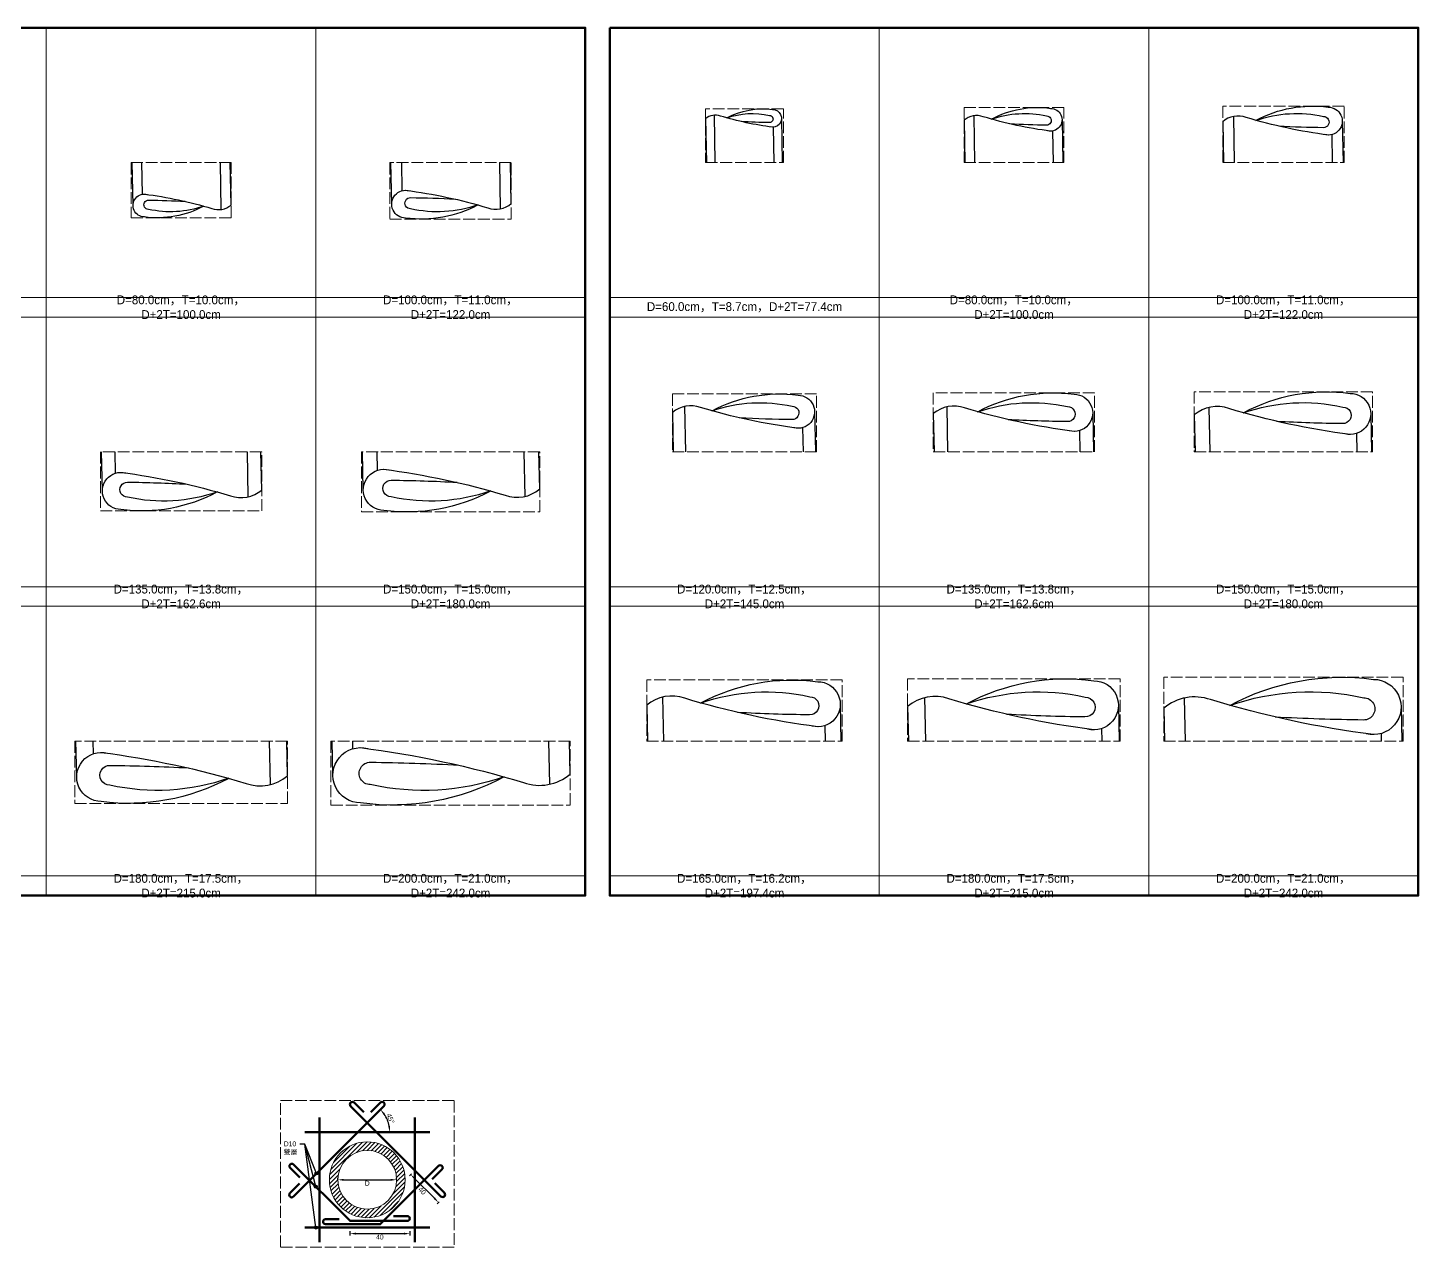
# Model space of a CAD drawing. Extents: x -7340 to 3675, y -3342 to 777.
# Drawn here: x 2256 to 3675, y -2841 to -1597 of the extents above; entities that cross this region are included whole.
import ezdxf
from ezdxf import colors
from ezdxf.entities.mleader import LeaderData, LeaderLine
from ezdxf.math import Vec2, Vec3

# ---------------------------------------------------------------- set-up
doc = ezdxf.new("R2010")
doc.units = 0
doc.header["$MEASUREMENT"] = 0
doc.linetypes.add('ACAD_ISO02W100', pattern=[15, 12, -3])
for name, color, linetype, lineweight in [('一、3.基本-變更', 1, 'Continuous', 50), ('二、1.繪圖-既有設施', 8, 'Continuous', 20), ('二、5.繪圖-鋼筋', 60, 'Continuous', 50), ('二、6.繪圖-其他施作項目', 35, 'Continuous', 30)]:
    doc.layers.add(name, color=color, linetype=linetype, lineweight=lineweight)
doc.layers.add('一、4.基本-隱藏', color=9, linetype='ACAD_ISO02W100', lineweight=20, plot=False)
doc.layers.add('三、3.文字-註解文字', color=2, linetype='Continuous')
doc.styles.add('註解文字', font='MS PGothic.ttf', dxfattribs={"height": 3})
doc.styles.add('註解文字(詳圖)', font='MS PGothic.ttf', dxfattribs={"height": 5})
doc.dimstyles.new('註解文字(詳圖)', dxfattribs={"dimtxt": 5, "dimasz": 6, "dimexe": 2, "dimexo": 5, "dimgap": 1, "dimtad": 2, "dimzin": 0, "dimdsep": 46, "dimtxsty": '註解文字(詳圖)', "dimcen": 0.1, "dimclrd": 144, "dimclre": 144, "dimclrt": 256, "dimadec": 0, "dimazin": 0, "dimtfac": 1, "dimtofl": 0, "dimtmove": 0, "dimatfit": 3, "dimfxlon": 1, "dimtolj": 1, "dimtzin": 0, "dimlwd": -1, "dimlwe": -1, "dimarcsym": 1})

# ---------------------------------------------------------------- blocks, each defined once
blk = doc.blocks.new('*D535')
at = {"layer": 'Defpoints', "color": 0, "transparency": 16777216}
for p in [(2572.5, -2771.9), (2632.5, -2771.9), (2632.5, -2771.9)]:
    blk.add_point(p, dxfattribs=at)
at = {"layer": '三、3.文字-註解文字', "color": 144, "transparency": 16777216}
for p, q in [((2572.5, -2771.9), (2572.5, -2769.9)), ((2578.5, -2771.9), (2626.5, -2771.9)), ((2632.5, -2771.9), (2632.5, -2769.9))]:
    blk.add_line(p, q, dxfattribs=at)
for points in [[(2578.5, -2770.9), (2578.5, -2772.9), (2572.5, -2771.9)], [(2626.5, -2770.9), (2626.5, -2772.9), (2632.5, -2771.9)]]:
    blk.add_solid(points, dxfattribs=at)
at = {"layer": '三、3.文字-註解文字', "transparency": 16777216, "insert": (2602.5, -2775.4), "char_height": 5, "attachment_point": 5, "style": '註解文字(詳圖)'}
blk.add_mtext('\\A1;D', dxfattribs=at)
blk = doc.blocks.new('*D536')
at = {"layer": 'Defpoints', "color": 0, "transparency": 16777216}
for p in [(2651.2, -2762.3), (2675.2, -2794.9), (2679.5, -2790.6)]:
    blk.add_point(p, dxfattribs=at)
at = {"layer": '三、3.文字-註解文字', "color": 144, "transparency": 16777216}
for p, q in [((2647.7, -2765.9), (2645.5, -2768)), ((2651.2, -2770.9), (2671, -2790.7)), ((2676, -2794.2), (2673.8, -2796.3))]:
    blk.add_line(p, q, dxfattribs=at)
for points in [[(2651.9, -2770.2), (2650.5, -2771.6), (2646.9, -2766.6)], [(2671.7, -2790), (2670.3, -2791.4), (2675.2, -2794.9)]]:
    blk.add_solid(points, dxfattribs=at)
at = {"layer": '三、3.文字-註解文字', "transparency": 16777216, "insert": (2658.6, -2783.2), "char_height": 5, "attachment_point": 5, "rotation": 315, "style": '註解文字(詳圖)'}
blk.add_mtext('\\A1;40', dxfattribs=at)
blk = doc.blocks.new('*D537')
at = {"layer": 'Defpoints', "color": 0, "transparency": 16777216}
for p in [(2584.9, -2813.9), (2645.9, -2813.9), (2645.9, -2826.8)]:
    blk.add_point(p, dxfattribs=at)
at = {"layer": '三、3.文字-註解文字', "color": 144, "transparency": 16777216}
for p, q in [((2584.9, -2824.3), (2584.9, -2828.8)), ((2590.9, -2826.8), (2639.9, -2826.8)), ((2645.9, -2824.3), (2645.9, -2828.8))]:
    blk.add_line(p, q, dxfattribs=at)
for points in [[(2590.9, -2825.8), (2590.9, -2827.8), (2584.9, -2826.8)], [(2639.9, -2825.8), (2639.9, -2827.8), (2645.9, -2826.8)]]:
    blk.add_solid(points, dxfattribs=at)
at = {"layer": '三、3.文字-註解文字', "transparency": 16777216, "insert": (2615.4, -2830.3), "char_height": 5, "attachment_point": 5, "style": '註解文字(詳圖)'}
blk.add_mtext('\\A1;40', dxfattribs=at)
blk = doc.blocks.new('*D538')
at = {"layer": 'Defpoints', "color": 0, "transparency": 16777216}
for p in [(2619.5, -2696.7), (2538.8, -2723.2), (2624.3, -2714.8), (2666.2, -2723.2), (2527.1, -2789.1)]:
    blk.add_point(p, dxfattribs=at)
at = {"layer": '三、3.文字-註解文字', "color": 144, "transparency": 16777216}
blk.add_arc((2593, -2723.2), 32.5, 10.592, 34.408, dxfattribs=at)
for points in [[(2619, -2705.5), (2620.5, -2704.2), (2615.9, -2700.2)], [(2625.9, -2717.1), (2623.9, -2717.3), (2625.5, -2723.2)]]:
    blk.add_solid(points, dxfattribs=at)
at = {"layer": '三、3.文字-註解文字', "transparency": 16777216, "insert": (2626.2, -2709.4), "char_height": 5, "attachment_point": 5, "rotation": 292.5, "style": '註解文字(詳圖)'}
blk.add_mtext('\\A1;45°', dxfattribs=at)
blk = doc.blocks.new('_Small')
at = {"color": 0, "linetype": 'ByBlock', "lineweight": -2}
blk.add_circle((0, 0), 0.25, dxfattribs=at)

msp = doc.modelspace()

# ---------------------------------------------------------------- hatches: boundary and pattern name
at = {"layer": '二、1.繪圖-既有設施'}
h = msp.add_hatch(dxfattribs=at)
h.set_pattern_fill('ANSI31', color=256, scale=25)
h.set_pattern_definition([(45, (248.8354, 13.318), (-2.2097087, 2.2097087), [])])
h.paths.add_polyline_path([(2563.819, -2771.909, 1), (2641.219, -2771.909, 1)])
h.paths.add_polyline_path([(2632.519, -2771.909, -1), (2572.519, -2771.909, -1)], flags=16)

# ---------------------------------------------------------------- linework, layer by layer
at = {"layer": '一、3.基本-變更'}
for points in [[(2000, -1597), (2825, -1597), (2825, -2482), (2000, -2482)], [(2850, -1597), (3675, -1597), (3675, -2482), (2850, -2482)]]:
    msp.add_lwpolyline(points, close=True, dxfattribs=at)
at = {"layer": '一、4.基本-隱藏', "linetype": 'Continuous'}
for points in [[(2000, -1597), (2275, -1597), (2275, -1872), (2000, -1872)], [(2275, -1597), (2550, -1597), (2550, -1872), (2275, -1872)], [(2550, -1597), (2825, -1597), (2825, -1872), (2550, -1872)], [(2850, -1597), (3125, -1597), (3125, -1872), (2850, -1872)], [(3125, -1597), (3400, -1597), (3400, -1872), (3125, -1872)], [(3400, -1597), (3675, -1597), (3675, -1872), (3400, -1872)], [(2000, -1872), (2275, -1872), (2275, -1892), (2000, -1892)], [(2275, -1872), (2550, -1872), (2550, -1892), (2275, -1892)], [(2550, -1872), (2825, -1872), (2825, -1892), (2550, -1892)], [(2850, -1872), (3125, -1872), (3125, -1892), (2850, -1892)], [(3125, -1872), (3400, -1872), (3400, -1892), (3125, -1892)], [(3400, -1872), (3675, -1872), (3675, -1892), (3400, -1892)], [(2000, -1892), (2275, -1892), (2275, -2167), (2000, -2167)], [(2275, -1892), (2550, -1892), (2550, -2167), (2275, -2167)], [(2550, -1892), (2825, -1892), (2825, -2167), (2550, -2167)], [(2850, -1892), (3125, -1892), (3125, -2167), (2850, -2167)], [(3125, -1892), (3400, -1892), (3400, -2167), (3125, -2167)], [(3400, -1892), (3675, -1892), (3675, -2167), (3400, -2167)], [(2000, -2167), (2275, -2167), (2275, -2187), (2000, -2187)], [(2275, -2167), (2550, -2167), (2550, -2187), (2275, -2187)], [(2550, -2167), (2825, -2167), (2825, -2187), (2550, -2187)], [(2850, -2167), (3125, -2167), (3125, -2187), (2850, -2187)], [(3125, -2167), (3400, -2167), (3400, -2187), (3125, -2187)], [(3400, -2167), (3675, -2167), (3675, -2187), (3400, -2187)], [(2000, -2187), (2275, -2187), (2275, -2462), (2000, -2462)], [(2275, -2187), (2550, -2187), (2550, -2462), (2275, -2462)], [(2550, -2187), (2825, -2187), (2825, -2462), (2550, -2462)], [(2850, -2187), (3125, -2187), (3125, -2462), (2850, -2462)], [(3125, -2187), (3400, -2187), (3400, -2462), (3125, -2462)], [(3400, -2187), (3675, -2187), (3675, -2462), (3400, -2462)], [(2000, -2462), (2275, -2462), (2275, -2482), (2000, -2482)], [(2275, -2462), (2550, -2462), (2550, -2482), (2275, -2482)], [(2550, -2462), (2825, -2462), (2825, -2482), (2550, -2482)], [(2850, -2462), (3125, -2462), (3125, -2482), (2850, -2482)], [(3125, -2462), (3400, -2462), (3400, -2482), (3125, -2482)], [(3400, -2462), (3675, -2462), (3675, -2482), (3400, -2482)]]:
    msp.add_lwpolyline(points, close=True, dxfattribs=at)
at = {"layer": '一、4.基本-隱藏'}
for points in [[(3027.198, -1734.5), (3027.198, -1679.648), (2947.802, -1679.648), (2947.802, -1734.5)], [(3313.505, -1734.5), (3313.505, -1678.23), (3211.495, -1678.23), (3211.495, -1734.5)], [(3599.506, -1734.5), (3599.506, -1676.853), (3475.494, -1676.853), (3475.494, -1734.5)], [(2361.495, -1734.5), (2361.495, -1790.77), (2463.505, -1790.77), (2463.505, -1734.5)], [(2625.494, -1734.5), (2625.494, -1792.147), (2749.506, -1792.147), (2749.506, -1734.5)], [(3061.007, -2029.5), (3061.007, -1970.412), (2913.993, -1970.412), (2913.993, -2029.5)], [(3344.808, -2029.5), (3344.808, -1969.306), (3180.192, -1969.306), (3180.192, -2029.5)], [(3628.509, -2029.5), (3628.509, -1968.214), (3446.491, -1968.214), (3446.491, -2029.5)], [(2330.192, -2029.5), (2330.192, -2089.694), (2494.808, -2089.694), (2494.808, -2029.5)], [(2596.491, -2029.5), (2596.491, -2090.786), (2778.509, -2090.786), (2778.509, -2029.5)], [(3087.209, -2324.5), (3087.209, -2262.127), (2887.791, -2262.127), (2887.791, -2324.5)], [(3371.011, -2324.5), (3371.011, -2261.021), (3153.989, -2261.021), (3153.989, -2324.5)], [(3659.512, -2324.5), (3659.512, -2259.327), (3415.488, -2259.327), (3415.488, -2324.5)], [(2303.989, -2324.5), (2303.989, -2387.979), (2521.011, -2387.979), (2521.011, -2324.5)], [(2565.488, -2324.5), (2565.488, -2389.673), (2809.512, -2389.673), (2809.512, -2324.5)], [(2513.819, -2691.157), (2691.219, -2691.157), (2691.219, -2840.609), (2513.819, -2840.609)], [(2553.819, -2723.209), (2651.219, -2723.209), (2651.219, -2820.609), (2553.819, -2820.609)]]:
    msp.add_lwpolyline(points, close=True, dxfattribs=at)
msp.add_lwpolyline([(2513.819, -2691.157), (2691.219, -2691.157)], dxfattribs=at)
at = {"layer": '二、1.繪圖-既有設施'}
for radius in [38.7, 30]:
    msp.add_circle((2602.519, -2771.909), radius, dxfattribs=at)
at = {"layer": '二、5.繪圖-鋼筋'}
for points in [[(2606.035, -2703.057), (2615.935, -2693.157, -0.41421356), (2619.47, -2693.157, -0.41421356), (2619.47, -2696.693), (2527.096, -2789.067, -0.41421356), (2523.561, -2789.067, -0.41421356), (2523.561, -2785.531), (2533.46, -2775.631)], [(2671.372, -2775.425), (2681.271, -2785.325, -0.41421356), (2681.271, -2788.86, -0.41421356), (2677.736, -2788.86), (2612.085, -2723.209), (2585.568, -2696.693, -0.41421356), (2585.568, -2693.157, -0.41421356), (2589.104, -2693.157), (2599.003, -2703.057)], [(2533.667, -2769.678), (2523.767, -2759.778, -0.41421356), (2523.767, -2756.243, -0.41421356), (2527.303, -2756.243), (2584.937, -2813.877), (2643.387, -2813.877, 0.41421356), (2645.887, -2811.377, 0.41421356), (2643.387, -2808.877), (2629.387, -2808.877)], [(2668.872, -2771.178), (2678.771, -2761.278, 0.41421356), (2678.771, -2757.743, 0.41421356), (2675.236, -2757.743), (2615.834, -2817.145), (2559.884, -2817.145, -0.41421356), (2557.384, -2814.645, -0.41421356), (2559.884, -2812.145), (2573.884, -2812.145)]]:
    msp.add_lwpolyline(points, format="xyb", dxfattribs=at)
for points in [[(2553.819, -2835.609), (2553.819, -2708.209)], [(2651.219, -2708.209), (2651.219, -2835.609)], [(2538.819, -2723.209), (2666.219, -2723.209)], [(2538.819, -2820.609), (2666.219, -2820.609)]]:
    msp.add_lwpolyline(points, dxfattribs=at)
at = {"layer": '二、6.繪圖-其他施作項目'}
for points in [[(3016.182, -1698.368, -0.04168353), (2962.967, -1686.961, 0.26817239), (2947.802, -1689.734, 0.26817239)], [(2969.302, -1688.863, -0.13994516), (3013.014, -1686.332, -1.01128166), (3012.933, -1693.604, -0.01061519), (2984.084, -1692.666)], [(2969.363, -1688.83, -0.15784953), (3016.182, -1680.337, -1.14090262), (3013.839, -1698.058)], [(3299.855, -1702.42, -0.04168353), (3231.09, -1687.681, 0.26817239), (3211.495, -1691.264, 0.26817239)], [(3239.277, -1690.138, -0.13994516), (3295.762, -1686.868, -1.01128166), (3295.656, -1696.265, -0.01061519), (3258.378, -1695.053)], [(3239.356, -1690.096, -0.15784953), (3299.855, -1679.12, -1.14090262), (3296.828, -1702.019)], [(3583.298, -1706.355, -0.04168353), (3499.43, -1688.379, 0.26870588), (3475.494, -1692.78, 0.26817239)], [(3509.415, -1691.376, -0.13994516), (3578.305, -1687.388, -1.01128166), (3578.177, -1698.849, -0.01061519), (3532.711, -1697.37)], [(3509.511, -1691.325, -0.15784953), (3583.298, -1677.939, -1.14090262), (3579.605, -1705.867)], [(2435.644, -1778.904, -0.15784953), (2375.145, -1789.88, -1.14090262), (2378.172, -1766.981)], [(2435.723, -1778.862, -0.13994516), (2379.238, -1782.132, -1.01128166), (2379.344, -1772.735, -0.01061519), (2416.622, -1773.947)], [(2375.145, -1766.58, -0.04168353), (2443.91, -1781.319, 0.26817239), (2463.505, -1777.736, 0.26817239)], [(2715.489, -1777.675, -0.15784953), (2641.702, -1791.061, -1.14090262), (2645.395, -1763.133)], [(2715.585, -1777.624, -0.13994516), (2646.695, -1781.612, -1.01128166), (2646.823, -1770.151, -0.01061519), (2692.289, -1771.63)], [(2641.702, -1762.645, -0.04168353), (2725.57, -1780.621, 0.26870588), (2749.506, -1776.22, 0.26817239)], [(2954.429, -1987.611, -0.15784953), (3042.121, -1971.702, -1.14090262), (3037.733, -2004.894)], [(3225.5, -1988.598, -0.15784953), (3323.867, -1970.753, -1.14090262), (3318.945, -2007.985)], [(3496.638, -1989.572, -0.15784953), (3605.539, -1969.816, -1.14090262), (3600.09, -2011.036)], [(3042.121, -2005.474, -0.04168353), (2942.449, -1984.11, 0.26881262), (2913.993, -1989.348, 0.26817239)], [(2954.315, -1987.672, -0.13994516), (3036.188, -1982.932, -1.01128166), (3036.035, -1996.553, -0.01061519), (2982.002, -1994.796)], [(3323.867, -2008.636, -0.04168353), (3212.061, -1984.671, 0.26826855), (3180.192, -1990.505, 0.26817239)], [(3225.372, -1988.667, -0.13994516), (3317.211, -1983.35, -1.01128166), (3317.04, -1998.628, -0.01061519), (3256.429, -1996.657)], [(3605.539, -2011.756, -0.04168353), (3481.76, -1985.225, 0.26814168), (3446.491, -1991.672, 0.26814168)], [(3496.496, -1989.648, -0.13994516), (3598.171, -1983.762, -1.01128166), (3597.981, -2000.677, -0.01061519), (3530.879, -1998.495)], [(2449.5, -2070.402, -0.15784953), (2351.133, -2088.247, -1.14090262), (2356.055, -2051.015)], [(2351.133, -2050.364, -0.04168353), (2462.939, -2074.329, 0.26826855), (2494.808, -2068.495, 0.26817239)], [(2728.362, -2069.428, -0.15784953), (2619.461, -2089.184, -1.14090262), (2624.91, -2047.964)], [(2619.461, -2047.244, -0.04168353), (2743.24, -2073.775, 0.26814168), (2778.509, -2067.328, 0.26814168)], [(2449.628, -2070.333, -0.13994516), (2357.789, -2075.65, -1.01128166), (2357.96, -2060.372, -0.01061519), (2418.571, -2062.343)], [(2728.504, -2069.352, -0.13994516), (2626.829, -2075.238, -1.01128166), (2627.019, -2058.323, -0.01061519), (2694.121, -2060.505)], [(2942.831, -2285.542, -0.15784953), (3062.22, -2263.884, -1.14090262), (3056.246, -2309.072)], [(3213.902, -2286.53, -0.15784953), (3343.966, -2262.934, -1.14090262), (3337.458, -2312.164)], [(3482.918, -2288.041, -0.15784953), (3629.321, -2261.481, -1.14090262), (3621.995, -2316.895)], [(3062.22, -2309.862, -0.04168353), (2926.521, -2280.777, 0.26871932), (2887.791, -2287.899, 0.26817239)], [(2942.676, -2285.626, -0.13994516), (3054.142, -2279.172, -1.01128166), (3053.934, -2297.716, -0.01061519), (2980.37, -2295.324)], [(3343.966, -2313.024, -0.04168353), (3196.134, -2281.338, 0.26831551), (3153.989, -2289.055, 0.26817239)], [(3213.733, -2286.621, -0.13994516), (3335.166, -2279.59, -1.01128166), (3334.939, -2299.792, -0.01061519), (3254.798, -2297.186)], [(3629.321, -2317.864, -0.04168353), (3462.917, -2282.197, 0.2682405), (3415.488, -2290.875, 0.26817239)], [(3482.727, -2288.143, -0.13994516), (3619.415, -2280.23, -1.01128166), (3619.16, -2302.97, -0.01061519), (3528.951, -2300.036)], [(2461.098, -2362.47, -0.15784953), (2331.034, -2386.066, -1.14090262), (2337.542, -2336.836)], [(2331.034, -2335.976, -0.04168353), (2478.866, -2367.662, 0.26831551), (2521.011, -2359.945, 0.26817239)], [(2742.082, -2360.959, -0.15784953), (2595.679, -2387.519, -1.14090262), (2603.005, -2332.105)], [(2595.679, -2331.136, -0.04168353), (2762.083, -2366.803, 0.2682405), (2809.512, -2358.125, 0.26817239)], [(2461.267, -2362.379, -0.13994516), (2339.834, -2369.41, -1.01128166), (2340.061, -2349.208, -0.01061519), (2420.202, -2351.814)], [(2742.273, -2360.857, -0.13994516), (2605.585, -2368.77, -1.01128166), (2605.84, -2346.03, -0.01061519), (2696.049, -2348.964)]]:
    msp.add_lwpolyline(points, format="xyb", dxfattribs=at)
for points in [[(2956.419, -1686.124), (2957.387, -1734.5)], [(3221.407, -1686.745), (3222.362, -1734.5)], [(3486.39, -1687.457), (3487.331, -1734.5)], [(2947.802, -1689.734), (2948.692, -1734.5)], [(3016.676, -1698.354), (3017.399, -1734.5)], [(3025.198, -1689.352), (3026.101, -1734.5)], [(3211.495, -1691.264), (3212.36, -1734.5)], [(3301.733, -1702.267), (3302.378, -1734.5)], [(3311.505, -1690.77), (3312.38, -1734.5)], [(3475.494, -1692.78), (3476.329, -1734.5)], [(3597.506, -1692.147), (3598.353, -1734.5)], [(3586.779, -1705.922), (3587.351, -1734.5)], [(2363.495, -1778.23), (2362.62, -1734.5)], [(2373.267, -1766.733), (2372.622, -1734.5)], [(2453.593, -1782.255), (2452.638, -1734.5)], [(2463.505, -1777.736), (2462.64, -1734.5)], [(2627.494, -1776.853), (2626.647, -1734.5)], [(2638.221, -1763.078), (2637.649, -1734.5)], [(2738.61, -1781.543), (2737.669, -1734.5)], [(2749.506, -1776.22), (2748.671, -1734.5)], [(2926.371, -1983.14), (2927.299, -2029.5)], [(3193.857, -1983.622), (3194.775, -2029.5)], [(3461.343, -1984.125), (3462.25, -2029.5)], [(2913.993, -1989.348), (2914.796, -2029.5)], [(3059.007, -1988.588), (3059.825, -2029.5)], [(3180.192, -1990.505), (3180.972, -2029.5)], [(3342.808, -1989.694), (3343.604, -2029.5)], [(3446.491, -1991.672), (3447.247, -2029.5)], [(3626.509, -1990.786), (3627.283, -2029.5)], [(3046.829, -2004.804), (3047.323, -2029.5)], [(3329.368, -2007.819), (3329.802, -2029.5)], [(3611.906, -2010.766), (3612.28, -2029.5)], [(2332.192, -2069.306), (2331.396, -2029.5)], [(2345.632, -2051.181), (2345.198, -2029.5)], [(2481.143, -2075.378), (2480.225, -2029.5)], [(2494.808, -2068.495), (2494.028, -2029.5)], [(2598.491, -2068.214), (2597.717, -2029.5)], [(2613.094, -2048.234), (2612.72, -2029.5)], [(2763.657, -2074.875), (2762.75, -2029.5)], [(2778.509, -2067.328), (2777.753, -2029.5)], [(2903.829, -2279.646), (2904.726, -2324.5)], [(3171.314, -2280.131), (3172.202, -2324.5)], [(3436.285, -2280.529), (3437.165, -2324.5)], [(2887.791, -2287.899), (2888.523, -2324.5)], [(3085.209, -2286.873), (3085.962, -2324.5)], [(3153.989, -2289.055), (3154.698, -2324.5)], [(3369.011, -2287.979), (3369.741, -2324.5)], [(3415.488, -2290.875), (3416.16, -2324.5)], [(3657.512, -2289.673), (3658.209, -2324.5)], [(3069.443, -2308.698), (3069.759, -2324.5)], [(3351.982, -2311.707), (3352.238, -2324.5)], [(2305.989, -2361.021), (2305.259, -2324.5)], [(2323.018, -2337.293), (2322.762, -2324.5)], [(2503.686, -2368.869), (2502.798, -2324.5)], [(2521.011, -2359.945), (2520.302, -2324.5)], [(2567.488, -2359.327), (2566.791, -2324.5)], [(2587.95, -2332.216), (2587.795, -2324.5)], [(2788.715, -2368.471), (2787.835, -2324.5)], [(2809.512, -2358.125), (2808.84, -2324.5)], [(3637.05, -2316.784), (3637.205, -2324.5)]]:
    msp.add_lwpolyline(points, dxfattribs=at)

# ---------------------------------------------------------------- texts
at = {"layer": '三、3.文字-註解文字', "char_height": 9, "attachment_point": 5, "style": '註解文字'}
for s, insert in [('{\\fMS PGothic|b0|i0|c128|p34;D=80.0cm，T=10.0cm，D+2T=}100.0{\\fMS PGothic|b0|i0|c128|p34;cm}', (2412.5, -1882)), ('{\\fMS PGothic|b0|i0|c128|p34;D=}10{\\fMS PGothic|b0|i0|c128|p34;0}.0{\\fMS PGothic|b0|i0|c128|p34;cm，T=}11.0{\\fMS PGothic|b0|i0|c128|p34;cm，D+2T=}122.0{\\fMS PGothic|b0|i0|c128|p34;cm}', (2687.5, -1882)), ('{\\fMS PGothic|b0|i0|c128|p34;D=80.0cm，T=10.0cm，D+2T=}100.0{\\fMS PGothic|b0|i0|c128|p34;cm}', (3262.5, -1882)), ('{\\fMS PGothic|b0|i0|c128|p34;D=}10{\\fMS PGothic|b0|i0|c128|p34;0}.0{\\fMS PGothic|b0|i0|c128|p34;cm，T=}11.0{\\fMS PGothic|b0|i0|c128|p34;cm，D+2T=}122.0{\\fMS PGothic|b0|i0|c128|p34;cm}', (3537.5, -1882)), ('{\\fMS PGothic|b0|i0|c128|p34;D=60}.0{\\fMS PGothic|b0|i0|c128|p34;cm，T=8.7cm，D+2T=77.4cm}', (2987.5, -1882)), ('{\\fMS PGothic|b0|i0|c128|p34;D=}135.0{\\fMS PGothic|b0|i0|c128|p34;cm，T=}13.8{\\fMS PGothic|b0|i0|c128|p34;cm，D+2T=}162.6{\\fMS PGothic|b0|i0|c128|p34;cm}', (2412.5, -2177)), ('{\\fMS PGothic|b0|i0|c128|p34;D=}150.0{\\fMS PGothic|b0|i0|c128|p34;cm，T=}15.0{\\fMS PGothic|b0|i0|c128|p34;cm，D+2T=}180.0{\\fMS PGothic|b0|i0|c128|p34;cm}', (2687.5, -2177)), ('{\\fMS PGothic|b0|i0|c128|p34;D=}12{\\fMS PGothic|b0|i0|c128|p34;0}.0{\\fMS PGothic|b0|i0|c128|p34;cm，T=}12.5{\\fMS PGothic|b0|i0|c128|p34;cm，D+2T=}145.0{\\fMS PGothic|b0|i0|c128|p34;cm}', (2987.5, -2177)), ('{\\fMS PGothic|b0|i0|c128|p34;D=}135.0{\\fMS PGothic|b0|i0|c128|p34;cm，T=}13.8{\\fMS PGothic|b0|i0|c128|p34;cm，D+2T=}162.6{\\fMS PGothic|b0|i0|c128|p34;cm}', (3262.5, -2177)), ('{\\fMS PGothic|b0|i0|c128|p34;D=}150.0{\\fMS PGothic|b0|i0|c128|p34;cm，T=}15.0{\\fMS PGothic|b0|i0|c128|p34;cm，D+2T=}180.0{\\fMS PGothic|b0|i0|c128|p34;cm}', (3537.5, -2177)), ('{\\fMS PGothic|b0|i0|c128|p34;D=180.0cm，T=17.5cm，D+2T=}215.0{\\fMS PGothic|b0|i0|c128|p34;cm}', (2412.5, -2472)), ('{\\fMS PGothic|b0|i0|c128|p34;D=}200.0{\\fMS PGothic|b0|i0|c128|p34;cm，T=}21.0{\\fMS PGothic|b0|i0|c128|p34;cm，D+2T=}242.0{\\fMS PGothic|b0|i0|c128|p34;cm}', (2687.5, -2472)), ('{\\fMS PGothic|b0|i0|c128|p34;D=165.0cm，T=}16.2{\\fMS PGothic|b0|i0|c128|p34;cm，D+2T=}19{\\fMS PGothic|b0|i0|c128|p34;7.4cm}', (2987.5, -2472)), ('{\\fMS PGothic|b0|i0|c128|p34;D=180.0cm，T=17.5cm，D+2T=}215.0{\\fMS PGothic|b0|i0|c128|p34;cm}', (3262.5, -2472)), ('{\\fMS PGothic|b0|i0|c128|p34;D=}200.0{\\fMS PGothic|b0|i0|c128|p34;cm，T=}21.0{\\fMS PGothic|b0|i0|c128|p34;cm，D+2T=}242.0{\\fMS PGothic|b0|i0|c128|p34;cm}', (3537.5, -2472))]:
    msp.add_mtext_dynamic_manual_height_columns(s, width=195.7125, gutter_width=15, heights=[0], dxfattribs=dict(at, insert=insert))

# ---------------------------------------------------------------- dimensions: what is measured, and where the dimension line sits
at = {"layer": '三、3.文字-註解文字'}
dim = msp.add_angular_dim_2l(base=(2624.348, -2714.797), line1=((2538.819, -2723.209), (2666.219, -2723.209)), line2=((2619.47, -2696.693), (2527.096, -2789.067)), dimstyle='註解文字(詳圖)', override={"dimscale": 0}, dxfattribs=at)
dim.commit()
dim.dimension.update_dxf_attribs({"geometry": '*D538', "text_midpoint": (2626.215, -2709.432)})
for p1, p2, distance, picture, middle in [((2651.219, -2762.344), (2679.503, -2790.628), -6.046, '*D536', (2658.611, -2783.236)), ((2584.937, -2813.877), (2645.887, -2813.877), -12.883, '*D537', (2615.412, -2830.26))]:
    dim = msp.add_aligned_dim(p1=p1, p2=p2, distance=distance, text='40', dimstyle='註解文字(詳圖)', dxfattribs=at)
    dim.commit()
    dim.dimension.update_dxf_attribs({"geometry": picture, "text_midpoint": middle})
dim = msp.add_linear_dim(base=(2632.519, -2771.909), p1=(2572.519, -2771.909), p2=(2632.519, -2771.909), text='D', dimstyle='註解文字(詳圖)', dxfattribs=at)
dim.commit()
dim.dimension.update_dxf_attribs({"geometry": '*D535', "text_midpoint": (2602.519, -2775.409)})

# ---------------------------------------------------------------- leaders
ml = msp.add_multileader_mtext('Standard', dxfattribs=at)
ml.set_content('{\\fMS PGothic|b0|i0|c128|p34;D10\\P雙層}', color=256, style='註解文字(詳圖)')
ml.set_leader_properties(color=144, linetype='ByLayer', lineweight=-1)
ml.set_arrow_properties(name='SMALL')
ml.build(insert=Vec2(0, 0))
ml.multileader.update_dxf_attribs({"dogleg_length": 5, "arrow_head_size": 6})
ctx = ml.context
ctx.base_point, ctx.char_height, ctx.arrow_head_size, ctx.landing_gap_size, ctx.plane_origin = Vec3(2514.325, -2735.545), 5, 6, 3, Vec3(2439.887, -2783.379)
notes = []
notes.append((ctx, [(1, (1, 1, 0), (2538.819, -2735.545), (-1, 0), 5, [(0, [(2550.679, -2765.484)], 0, [])])]))
ctx.mtext.insert, ctx.mtext.flow_direction = Vec3(2517.325, -2732.718), 5
ml = msp.add_multileader_mtext('Standard', dxfattribs=at)
ml.set_content('{\\fMS PGothic|b0|i0|c128|p34; }', color=256, style='註解文字(詳圖)')
ml.set_leader_properties(color=144, linetype='ByLayer', lineweight=-1)
ml.set_arrow_properties(name='SMALL')
ml.build(insert=Vec2(0, 0))
ml.multileader.update_dxf_attribs({"dogleg_length": 5, "arrow_head_size": 6})
ctx = ml.context
ctx.base_point, ctx.char_height, ctx.arrow_head_size, ctx.landing_gap_size, ctx.plane_origin = Vec3(2525.603, -2735.545), 5, 6, 3, Vec3(2438.584, -2790.863)
ctx.text_align_type = 2
notes.append((ctx, [(1, (1, 1, 0), (2538.819, -2735.545), (-1, 0), 5, [(0, [(2549.952, -2778.892)], 0, [])])]))
ctx.mtext.insert, ctx.mtext.alignment, ctx.mtext.flow_direction = Vec3(2530.819, -2733.045), 3, 5
ml = msp.add_multileader_mtext('Standard', dxfattribs=at)
ml.set_content('{\\fMS PGothic|b0|i0|c128|p34; }', color=256, style='註解文字(詳圖)')
ml.set_leader_properties(color=144, linetype='ByLayer', lineweight=-1)
ml.set_arrow_properties(name='SMALL')
ml.build(insert=Vec2(0, 0))
ml.multileader.update_dxf_attribs({"dogleg_length": 5, "arrow_head_size": 6})
ctx = ml.context
ctx.base_point, ctx.char_height, ctx.arrow_head_size, ctx.landing_gap_size, ctx.plane_origin = Vec3(2525.603, -2735.545), 5, 6, 3, Vec3(2433.646, -2794.256)
ctx.text_align_type = 2
notes.append((ctx, [(1, (1, 1, 0), (2538.819, -2735.545), (-1, 0), 5, [(0, [(2550.103, -2820.609)], 0, [])])]))
ctx.mtext.insert, ctx.mtext.alignment, ctx.mtext.flow_direction = Vec3(2530.819, -2733.045), 3, 5
for ctx, leaders in notes:
    for number, flags, end, landing, length, lines in leaders:
        leader = LeaderData()
        leader.index, (leader.has_last_leader_line, leader.has_dogleg_vector, leader.attachment_direction) = number, flags
        leader.last_leader_point, leader.dogleg_vector, leader.dogleg_length = Vec3(end), Vec3(landing), length
        for number, points, colour, breaks in lines:
            line = LeaderLine()
            line.index, line.vertices, line.color, line.breaks = number, Vec3.list(points), colors.encode_raw_color(colour), breaks
            leader.lines.append(line)
        ctx.leaders.append(leader)

doc.saveas('drawing.dxf')
